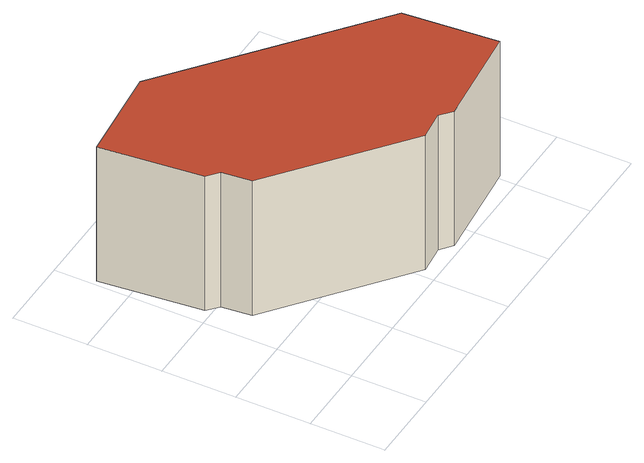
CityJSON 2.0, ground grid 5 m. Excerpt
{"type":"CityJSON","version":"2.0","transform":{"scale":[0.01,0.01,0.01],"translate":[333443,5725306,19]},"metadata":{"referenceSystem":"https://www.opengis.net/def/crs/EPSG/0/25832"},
"CityObjects":{
"building1":{"type":"Building","attributes":{"Geometrietyp2DReferenz":"3000","Gemeindeschluessel":"05170048","function":"51009_1700","roofType":"1000","measuredHeight":10.32},"geometry":[{"type":"Solid","lod":"2","boundaries":[[[[0,1,2,3]],[[4,5,1,0]],[[6,7,5,4]],[[8,9,7,6]],[[10,11,9,8]],[[12,13,11,10]],[[14,15,13,12]],[[16,17,15,14]],[[18,19,17,16]],[[3,2,19,18]],[[16,14,12,10,8,6,4,0,3,18]],[[1,5,7,9,11,13,15,17,19,2]]]],"semantics":{"surfaces":[{"type":"WallSurface"},{"type":"RoofSurface"},{"type":"GroundSurface"}],"values":[[0,0,0,0,0,0,0,0,0,0,1,2]]}}]}
},
"vertices":[
[2031,123,1058],[2031,123,26],[1978,759,26],[1978,759,1058],[1341,50,1058],[1341,50,26],[1260,114,1058],[1260,114,26],[1066,91,1058],[1066,91,26],[207,782,1058],[207,782,26],[185,982,1058],[185,982,26],[109,1045,1058],[109,1045,26],[37,1736,1058],[37,1736,26],[683,1801,1058],[683,1801,26]
]}
